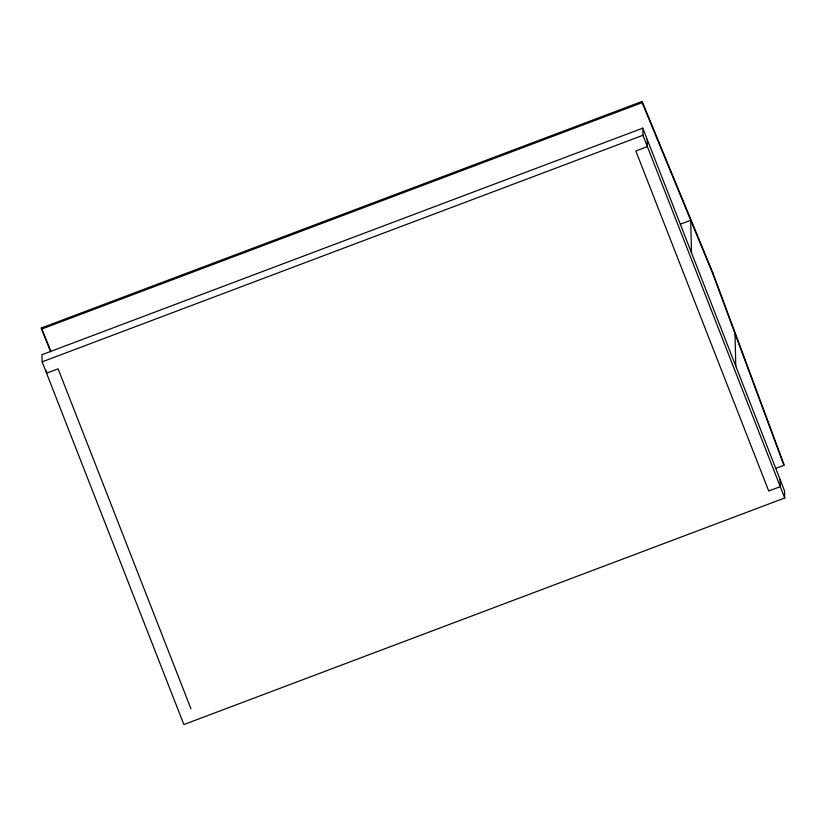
<?xml version="1.0" encoding="UTF-8"?>
<svg xmlns="http://www.w3.org/2000/svg" width="826" height="826" viewBox="0 0 826 826"><rect width="100%" height="100%" fill="white"/><g stroke="black" fill="none" stroke-linecap="round" stroke-linejoin="round"><path stroke-width="1.24" d="M50.644 351.773L41.3 328.005L642.132 101.443L712.755 272.58L783.874 464.15L783.905 465.337L775.459 468.518M41.331 329.192L642.163 102.63L642.132 101.443M642.783 128.144L41.95 354.705L42.126 361.85L183.868 724.557L784.7 497.995L784.524 490.85L642.783 128.144L642.958 135.288L784.7 497.995M42.126 361.85L642.958 135.288M680.314 224.207L690.712 220.294L691.507 252.828M642.163 102.63L712.786 273.778L783.905 465.337M41.3 328.005L50.613 350.585M190.992 708.873L58.109 368.83L46.555 373.187L46.493 370.802M780.095 479.514L780.271 486.659L768.717 491.016L635.834 150.982L647.388 146.625L647.212 139.48M735.006 333.642L735.801 366.176M712.755 272.58L712.786 273.778"/></g></svg>
